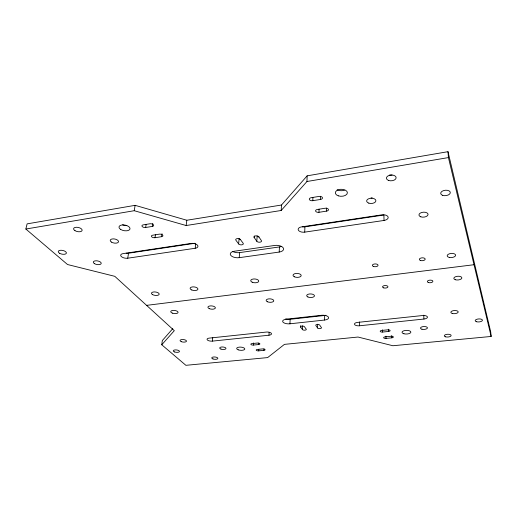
<?xml version="1.0" encoding="UTF-8"?>
<svg xmlns="http://www.w3.org/2000/svg" width="517" height="517" viewBox="0 0 517 517"><rect width="100%" height="100%" fill="white"/><g stroke="black" fill="none" stroke-linecap="round" stroke-linejoin="round"><path stroke-width="0.78" d="M324.579 320.042A5.629 2.449 1.3 0 0 328.405 317.076A5.629 2.449 1.3 0 0 321.406 315.292L286.386 319.163A5.538 2.378 2.6 0 0 282.935 322.052A5.538 2.378 2.6 0 0 289.947 323.797L324.579 320.042L324.67 315.473A5.616 2.469 1.3 0 0 325.949 315.254M326.563 211.123A2.65 1.486 0.6 0 0 328.366 209.295A2.65 1.486 0.6 0 0 325.083 208.254L317.457 209.45A2.637 1.48 1.1 0 0 315.693 211.266A2.637 1.48 1.1 0 0 318.976 212.3L326.563 211.123L326.621 207.996M318.976 212.3L319.054 209.178M320.546 199.439A2.708 1.564 0.9 0 0 322.369 197.52A2.708 1.564 0.9 0 0 318.995 196.434L311.208 197.694A2.701 1.551 1.4 0 0 309.425 199.601A2.701 1.551 1.4 0 0 312.798 200.686L320.546 199.439L320.618 196.266M317.587 327.965L315.855 325.497A2.003 0.853 1.5 0 1 317.199 324.463A2.003 0.853 1.5 0 1 319.693 325.09L321.4 327.565A1.99 0.84 1.5 0 1 320.062 328.579A1.99 0.84 1.5 0 1 317.587 327.965L317.677 324.217M312.798 200.686L312.895 197.52M307.15 175.832L281.481 205.029L186.811 220.242L135.118 205.339L27.11 223.867L25.85 229.031L134.233 210.71L186.159 225.528L281.19 210.484L306.956 181.506L307.15 175.832L447.987 151.681L490.711 331.933L491.15 336.457L392.888 345.744L358.01 337.039L284.44 344.367L267.638 357.59L185.894 365.319L161.763 344.774L162.319 340.541L172.762 328.663M302.458 329.555L300.642 327.112A1.99 0.84 2.1 0 1 301.922 326.091A1.99 0.84 2.1 0 1 304.423 326.712L306.219 329.161A1.978 0.834 2 0 1 304.94 330.163A1.978 0.834 2 0 1 302.458 329.555L302.587 325.833M300.642 327.112L300.694 325.62M304.726 232.133L304.914 226.827L383.898 215.014L384.034 220.449L304.726 232.133A5.06 2.727 1.9 0 1 298.387 230.214A5.06 2.727 1.9 0 1 301.65 226.866L381.772 214.865A5.28 2.889 -2.3 0 1 388.067 216.888A5.28 2.889 -2.3 0 1 384.034 220.449M289.947 323.797L290.14 319.286L324.67 315.473M279.174 252.07A6.637 3.419 3.2 0 0 283.226 247.863A6.637 3.419 3.2 0 0 274.747 245.439L234.291 251.243A6.534 3.289 5 0 0 230.744 255.308A6.534 3.289 5 0 0 239.229 257.673L279.174 252.07L279.445 246.939A6.618 3.445 3.2 0 0 281.578 246.376M281.19 210.484L281.481 205.029M268.969 335.216A3.884 1.609 3.2 0 0 271.276 333.258A3.884 1.609 3.2 0 0 266.294 332.069L209.295 338.105A3.8 1.519 5.1 0 0 207.382 339.979A3.8 1.519 5.1 0 0 212.377 341.123L268.969 335.216L269.137 332.289M263.883 350.352A1.855 0.73 3.3 0 0 264.975 349.46A1.855 0.73 3.3 0 0 262.591 348.917L257.395 349.427A1.848 0.73 3.5 0 0 256.329 350.313A1.848 0.73 3.5 0 0 258.707 350.856L263.883 350.352L263.967 348.936M258.655 344.542A1.881 0.756 3.5 0 0 259.747 343.624A1.881 0.756 3.5 0 0 257.317 343.055L252.05 343.592A1.881 0.75 3.7 0 0 250.978 344.509A1.881 0.75 3.7 0 0 253.401 345.072L258.655 344.542L258.746 343.107M258.707 350.856L258.797 349.447M253.401 345.072L253.55 342.926M256.8 241.258L254.164 237.497A2.475 1.305 4.2 0 1 255.585 235.888A2.475 1.305 4.2 0 1 258.778 236.812L261.382 240.586A2.456 1.28 4.1 0 1 259.954 242.169A2.456 1.28 4.1 0 1 256.8 241.258L257.162 236.056A2.443 1.292 4.1 0 0 259.049 236.967M254.164 237.497L254.267 236.004M239.229 257.673L239.642 252.606L279.445 246.939M238.647 243.914L239.08 238.744A2.43 1.267 5 0 0 240.379 239.52L243.158 243.255A2.436 1.26 4.9 0 1 241.814 244.812A2.436 1.26 4.9 0 1 238.647 243.914L235.888 240.205A2.456 1.28 5.1 0 1 237.232 238.615A2.456 1.28 5.1 0 1 240.424 239.533M212.377 341.123L212.72 337.536M195.174 248.27A4.853 2.449 7 0 0 197.494 245.2A4.853 2.449 7 0 0 191.064 243.429L123.046 253.621A4.776 2.268 9.5 0 0 121.295 256.522A4.776 2.268 9.5 0 0 127.731 258.209L195.174 248.27L195.678 243.888M186.159 225.528L186.811 220.242M161.575 236.689A2.495 1.267 8.7 0 0 162.635 235.086A2.495 1.267 8.7 0 0 159.301 234.162L152.722 235.196A2.488 1.26 8.9 0 0 151.688 236.786A2.488 1.26 8.9 0 0 155.022 237.704L161.575 236.689L161.989 233.729M155.022 237.704L155.455 234.75M152.328 226.42A2.553 1.318 9.3 0 0 153.375 224.74A2.553 1.318 9.3 0 0 149.949 223.783L143.254 224.863A2.553 1.312 9.6 0 0 142.24 226.536A2.553 1.312 9.6 0 0 145.658 227.486L152.328 226.42L152.774 223.415M145.658 227.486L146.124 224.488M127.731 258.209L128.546 253.214L194.974 243.274M134.233 210.71L135.118 205.339M161.763 344.774L174.313 330.667L114.793 276.324L67.527 264.523L25.85 229.031M306.956 181.506L448.439 157.582L447.987 151.681M146.595 305.36L474.024 264.717M359.483 325.775L423.94 319.047A4.22 1.803 -2.2 0 0 427.391 316.856A4.22 1.803 -2.2 0 0 422.518 315.538L357.518 322.414A4.058 1.732 0.1 0 0 354.572 324.508A4.058 1.732 0.1 0 0 359.483 325.775L359.464 321.988M382.638 332.056L388.513 331.462A2.01 0.834 -0.9 0 0 390.057 330.453A2.01 0.834 -0.9 0 0 387.672 329.84L381.779 330.434A2.003 0.834 -0.7 0 0 380.253 331.442A2.003 0.834 -0.7 0 0 382.638 332.056L382.593 329.807M386.012 338.396L391.789 337.827A1.978 0.808 -0.9 0 0 393.321 336.851A1.978 0.808 -0.9 0 0 390.981 336.257L385.178 336.832A1.971 0.801 -0.7 0 0 383.672 337.801A1.971 0.801 -0.7 0 0 386.012 338.396L385.96 336.173M448.439 157.582L491.15 336.457M423.74 315.183L423.94 319.047M391.724 335.604L391.789 337.827M388.454 329.213L388.513 331.462M372.227 197.843A4.614 2.65 -2.1 0 1 371.038 197.933M392.073 174.992A4.86 2.902 -3.7 0 1 389.579 175.011M304.914 226.827A5.041 2.747 1.9 0 1 302.322 226.834M128.546 253.214A4.756 2.288 9.6 0 1 126.206 253.214M344.4 190.23A6.023 3.541 -0.4 0 1 337.162 189.72M126.781 225.632A5.59 2.856 10.4 0 1 122.619 224.779M290.14 319.286A5.519 2.398 2.6 0 1 285.649 318.931M239.642 252.606A6.514 3.315 5 0 1 232.837 251.54M368.808 203.142A4.634 2.63 -2 0 0 375.898 200.842A4.634 2.63 -2 0 0 369.112 198.573A4.634 2.63 -2 0 0 368.808 203.142M388.571 180.439A4.879 2.889 -3.6 0 0 396.125 177.906A4.879 2.889 -3.6 0 0 389.088 175.425A4.879 2.889 -3.6 0 0 388.571 180.439M420.844 216.836A4.575 2.488 -4.4 0 0 428.05 214.665A4.575 2.488 -4.4 0 0 421.62 212.506A4.575 2.488 -4.4 0 0 420.844 216.836M442.61 195.336A4.827 2.708 -6.1 0 0 450.281 192.944A4.827 2.708 -6.1 0 0 443.631 190.586A4.827 2.708 -6.1 0 0 442.61 195.336M94.54 263.689A4.013 1.842 10.2 0 0 101.125 263.715A4.013 1.842 10.2 0 0 96.162 260.781A4.013 1.842 10.2 0 0 94.54 263.689M59.636 253.304A4.149 1.894 11.6 0 0 66.331 253.317A4.149 1.894 11.6 0 0 61.038 250.254A4.149 1.894 11.6 0 0 59.636 253.304M111.446 242.098A4.214 2.055 10.3 0 0 118.399 242.105A4.214 2.055 10.3 0 0 113.288 238.867A4.214 2.055 10.3 0 0 111.446 242.098M74.971 230.647A4.362 2.12 11.9 0 0 82.054 230.653A4.362 2.12 11.9 0 0 76.568 227.254A4.362 2.12 11.9 0 0 74.971 230.647M174.636 351.967A3.121 1.189 5.9 0 0 179.464 351.482A3.121 1.189 5.9 0 0 174.998 349.931A3.121 1.189 5.9 0 0 174.636 351.967M181.473 341.718A3.218 1.267 5.9 0 0 186.475 341.201A3.218 1.267 5.9 0 0 181.894 339.553A3.218 1.267 5.9 0 0 181.473 341.718M220.946 349.085A3.147 1.234 4.6 0 0 225.955 348.594A3.147 1.234 4.6 0 0 221.612 347.004A3.147 1.234 4.6 0 0 220.946 349.085M212.998 358.947A3.057 1.157 4.7 0 0 217.838 358.488A3.057 1.157 4.7 0 0 213.592 356.988A3.057 1.157 4.7 0 0 212.998 358.947M445.628 336.838A3.445 1.389 -2.7 0 0 451.115 335.695A3.445 1.389 -2.7 0 0 446.365 334.428A3.445 1.389 -2.7 0 0 445.628 336.838M421.93 329.219A3.483 1.448 -2.1 0 0 427.423 328.017A3.483 1.448 -2.1 0 0 422.518 326.705A3.483 1.448 -2.1 0 0 421.93 329.219M476.519 321.736A3.638 1.506 -3.9 0 0 482.393 320.475A3.638 1.506 -3.9 0 0 477.514 319.099A3.638 1.506 -3.9 0 0 476.519 321.736M452.285 313.47A3.684 1.577 -3.4 0 0 458.172 312.145A3.684 1.577 -3.4 0 0 453.125 310.717A3.684 1.577 -3.4 0 0 452.285 313.47M252.206 282.211A4.02 1.906 4 0 0 258.7 281.39A4.02 1.906 4 0 0 253.317 279.006A4.02 1.906 4 0 0 252.206 282.211M267.489 301.786A3.826 1.732 3.3 0 0 273.719 301.056A3.826 1.732 3.3 0 0 268.672 298.884A3.826 1.732 3.3 0 0 267.489 301.786M307.912 296.971A3.897 1.797 1.7 0 0 314.368 296.215A3.897 1.797 1.7 0 0 309.437 293.979A3.897 1.797 1.7 0 0 307.912 296.971M294.367 276.789A4.091 1.978 2.2 0 0 301.107 275.936A4.091 1.978 2.2 0 0 295.86 273.48A4.091 1.978 2.2 0 0 294.367 276.789M172.355 313.121A3.703 1.577 6.6 0 0 178.074 312.449A3.703 1.577 6.6 0 0 172.781 310.426A3.703 1.577 6.6 0 0 172.355 313.121M152.483 294.567A3.89 1.719 7.6 0 0 159.016 294.612A3.89 1.719 7.6 0 0 154.499 291.918A3.89 1.719 7.6 0 0 152.483 294.567M191.775 289.985A3.936 1.797 6.3 0 0 197.927 289.203A3.936 1.797 6.3 0 0 192.382 286.922A3.936 1.797 6.3 0 0 191.775 289.985M209.437 308.701A3.742 1.635 5.4 0 0 215.356 308.009A3.742 1.635 5.4 0 0 210.148 305.928A3.742 1.635 5.4 0 0 209.437 308.701M449.273 257.421A4.226 2.074 -4.6 0 0 455.619 255.249A4.226 2.074 -4.6 0 0 449.312 253.815A4.226 2.074 -4.6 0 0 449.273 257.421M455.387 279.749A4.02 1.868 -4.3 0 0 461.817 278.146A4.02 1.868 -4.3 0 0 456.33 276.479A4.02 1.868 -4.3 0 0 455.387 279.749M373.694 266.539A2.844 1.402 -1.2 0 0 378.05 265.344A2.844 1.402 -1.2 0 0 373.888 264.109A2.844 1.402 -1.2 0 0 373.694 266.539M383.769 287.891A2.701 1.267 -1.3 0 0 387.937 286.819A2.701 1.267 -1.3 0 0 384.008 285.701A2.701 1.267 -1.3 0 0 383.769 287.891M428.477 282.566A2.779 1.299 -3.2 0 0 432.871 281.461A2.779 1.299 -3.2 0 0 428.974 280.304A2.779 1.299 -3.2 0 0 428.477 282.566M238.221 349.828A4.078 1.603 4 0 0 244.767 349.188A4.078 1.603 4 0 0 239.242 347.133A4.078 1.603 4 0 0 238.221 349.828M403.939 333.762A4.427 1.829 -1.4 0 0 410.86 332.257A4.427 1.829 -1.4 0 0 404.54 330.596A4.427 1.829 -1.4 0 0 403.939 333.762M338.299 195.84A6.049 3.516 -0.4 0 0 347.398 192.783A6.049 3.516 -0.4 0 0 338.351 189.752A6.049 3.516 -0.4 0 0 338.299 195.84M120.539 229.354A5.609 2.837 10.3 0 0 129.838 229.367A5.609 2.837 10.3 0 0 123.117 224.914A5.609 2.837 10.3 0 0 120.539 229.354M420.573 260.51A2.928 1.441 -3.3 0 0 425.174 259.269A2.928 1.441 -3.3 0 0 421.051 258.002A2.928 1.441 -3.3 0 0 420.573 260.51"/></g></svg>
